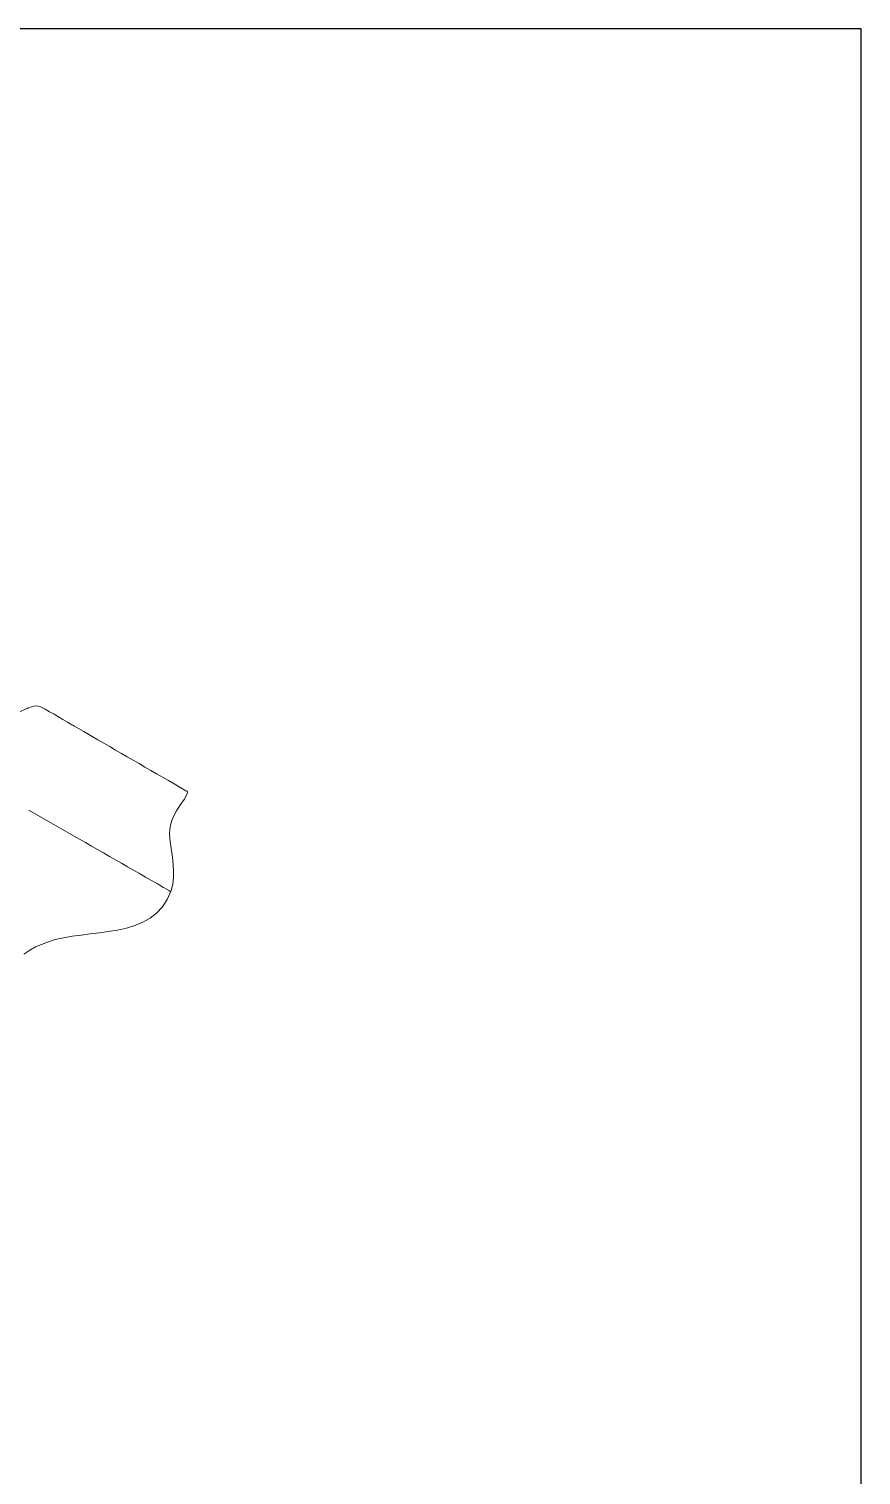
# Model space of a CAD drawing. Extents: x 0 to 593, y 0 to 274.
# Drawn here: x 279.4 to 344, y 161.2 to 273.6 of the extents above; entities that cross this region are included whole.
import ezdxf

# ---------------------------------------------------------------- set-up
doc = ezdxf.new("R2010")
doc.units = 0
doc.header["$LTSCALE"] = 0.3
doc.header["$MEASUREMENT"] = 0
doc.layers.add('1', color=1, linetype='CONTINUOUS')
doc.layers.add('TB Border', color=9, linetype='CONTINUOUS')
picture_1 = doc.add_image_def('image1.png', size_in_pixel=(1, 1))

msp = doc.modelspace()

# ---------------------------------------------------------------- linework, layer by layer
at = {"layer": '1', "color": 41, "lineweight": 13}
for points in [[(257.92, 216.61), (257.94, 216.56), (257.94, 216.54), (258.01, 216.52), (258.12, 216.45), (258.27, 216.36, 0.003189), (263.68, 213.16), (263.77, 213.09), (263.81, 213.09, -0.002356), (275.37, 218.96), (276.63, 219.56), (277.87, 220.14), (279.11, 220.7), (279.27, 220.77), (279.29, 220.77), (279.31, 220.79), (279.36, 220.79), (279.42, 220.83), (279.71, 220.92), (279.96, 220.97), (280.16, 220.95), (280.33, 220.9)], [(283.09, 219.31), (283.69, 218.98), (284.32, 218.6, -0.000156), (291.61, 214.38), (291.68, 214.34), (291.72, 214.31), (291.74, 214.31), (291.7, 214.18), (291.59, 213.94), (291.48, 213.71)], [(279.42, 212.88), (282.89, 210.89, 0.001279), (290.32, 206.61), (290.39, 206.56), (290.43, 206.54)]]:
    msp.add_lwpolyline(points, format="xyb", dxfattribs=at)
for points in [[(290.63, 207.67), (290.58, 207.12), (290.45, 206.63)], [(280.87, 202.63), (280.4, 202.45), (279.94, 202.25), (279.49, 202), (279.03, 201.69)]]:
    msp.add_lwpolyline(points, dxfattribs=at)
for points in [[(280.33, 220.9), (281.27, 220.41), (282.18, 219.85), (283.09, 219.31)], [(291.48, 213.71), (289.45, 211.14), (290.77, 210.35), (290.63, 207.67)], [(290.45, 206.63), (289.11, 202.64), (283.93, 203.77), (280.87, 202.63)]]:
    msp.add_open_spline(points, degree=3, dxfattribs=at)
at = {"layer": 'TB Border', "color": 9}
msp.add_lwpolyline([(344, 0), (344, 273.56), (0, 273.56), (0, 0)], close=True, dxfattribs=at)

# ---------------------------------------------------------------- pictures from other files: only their frames are drawn
at = {"layer": '1', "color": 41, "lineweight": 13}
image = msp.add_image(picture_1, insert=(282.83, 219.44), size_in_units=(0.0888, 0.0222), rotation=0.1436, dxfattribs=at)
image.dxf.flags = 15

doc.saveas('drawing.dxf')
